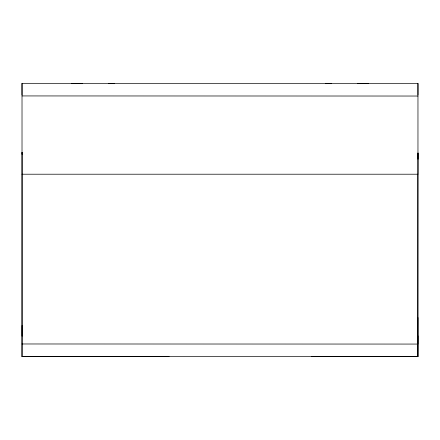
<?xml version="1.0" encoding="UTF-8"?>
<svg xmlns="http://www.w3.org/2000/svg" width="440" height="440" viewBox="0 0 440 440"><rect width="100%" height="100%" fill="white"/><g stroke="black" fill="none" stroke-linecap="round" stroke-linejoin="round"><path stroke-width="0.66" d="M417.951 317.581L417.901 356.675L22.017 356.587L22.022 83.325L417.962 83.424L417.962 94.897M22.017 174.213L417.962 174.213L417.962 83.424M417.912 335.868L417.874 356.675L418 152.933L418 159.192M22.088 325.501L22.017 356.587M22.055 336.188L22.088 152.609L22.088 154.446M22.022 83.325L22.017 94.897M22.017 356.57L169.081 356.543M113.96 83.38L114.692 83.38L111.821 83.375M82.544 83.364L74.696 83.369L78.106 83.38M357.44 83.402L368.159 83.408L361.878 83.413M328.158 83.402L325.286 83.402L331.562 83.413M22.017 95.937L417.962 96.036M22.022 343.976L417.841 344.069L417.835 174.213M311.344 356.62L417.901 356.675M108.416 83.369L111.826 83.375M22.017 152.399L22.055 153.065M72.556 83.369L71.83 83.375L74.701 83.375L72.556 83.369"/></g></svg>
